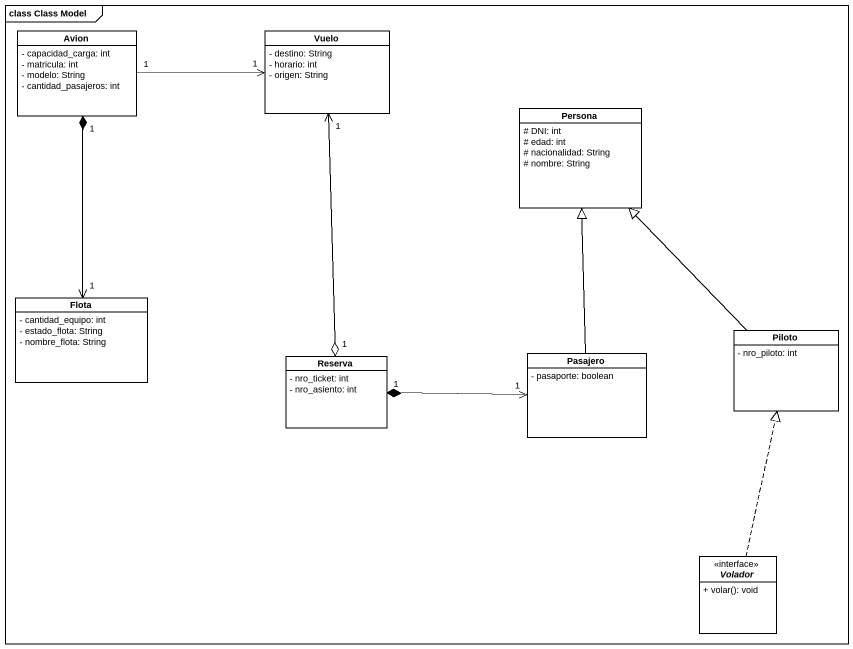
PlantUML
@startuml
mainframe class Class Model
hide circle
hide empty members
skinparam classAttributeIconSize 0
class Avion {
  - capacidad_carga: int
  - matricula: int
  - modelo: String
  - cantidad_pasajeros: int
}
class Vuelo {
  - destino: String
  - horario: int
  - origen: String
}
class Persona {
  # DNI: int
  # edad: int
  # nacionalidad: String
  # nombre: String
}
class Flota {
  - cantidad_equipo: int
  - estado_flota: String
  - nombre_flota: String
}
class Pasajero {
  - pasaporte: boolean
}
class Piloto {
  - nro_piloto: int
}
class Reserva {
  - nro_ticket: int
  - nro_asiento: int
}
interface Volador <<interface>> {
  + volar(): void
}
Vuelo "1" <-left- "1" Avion
Vuelo "1" <--o "1" Reserva
Flota "1" <-up-* "1" Avion
Pasajero -up-|> Persona
Pasajero "1" <-left-* "1" Reserva
Piloto -up-|> Persona
Volador .up.|> Piloto
@enduml
